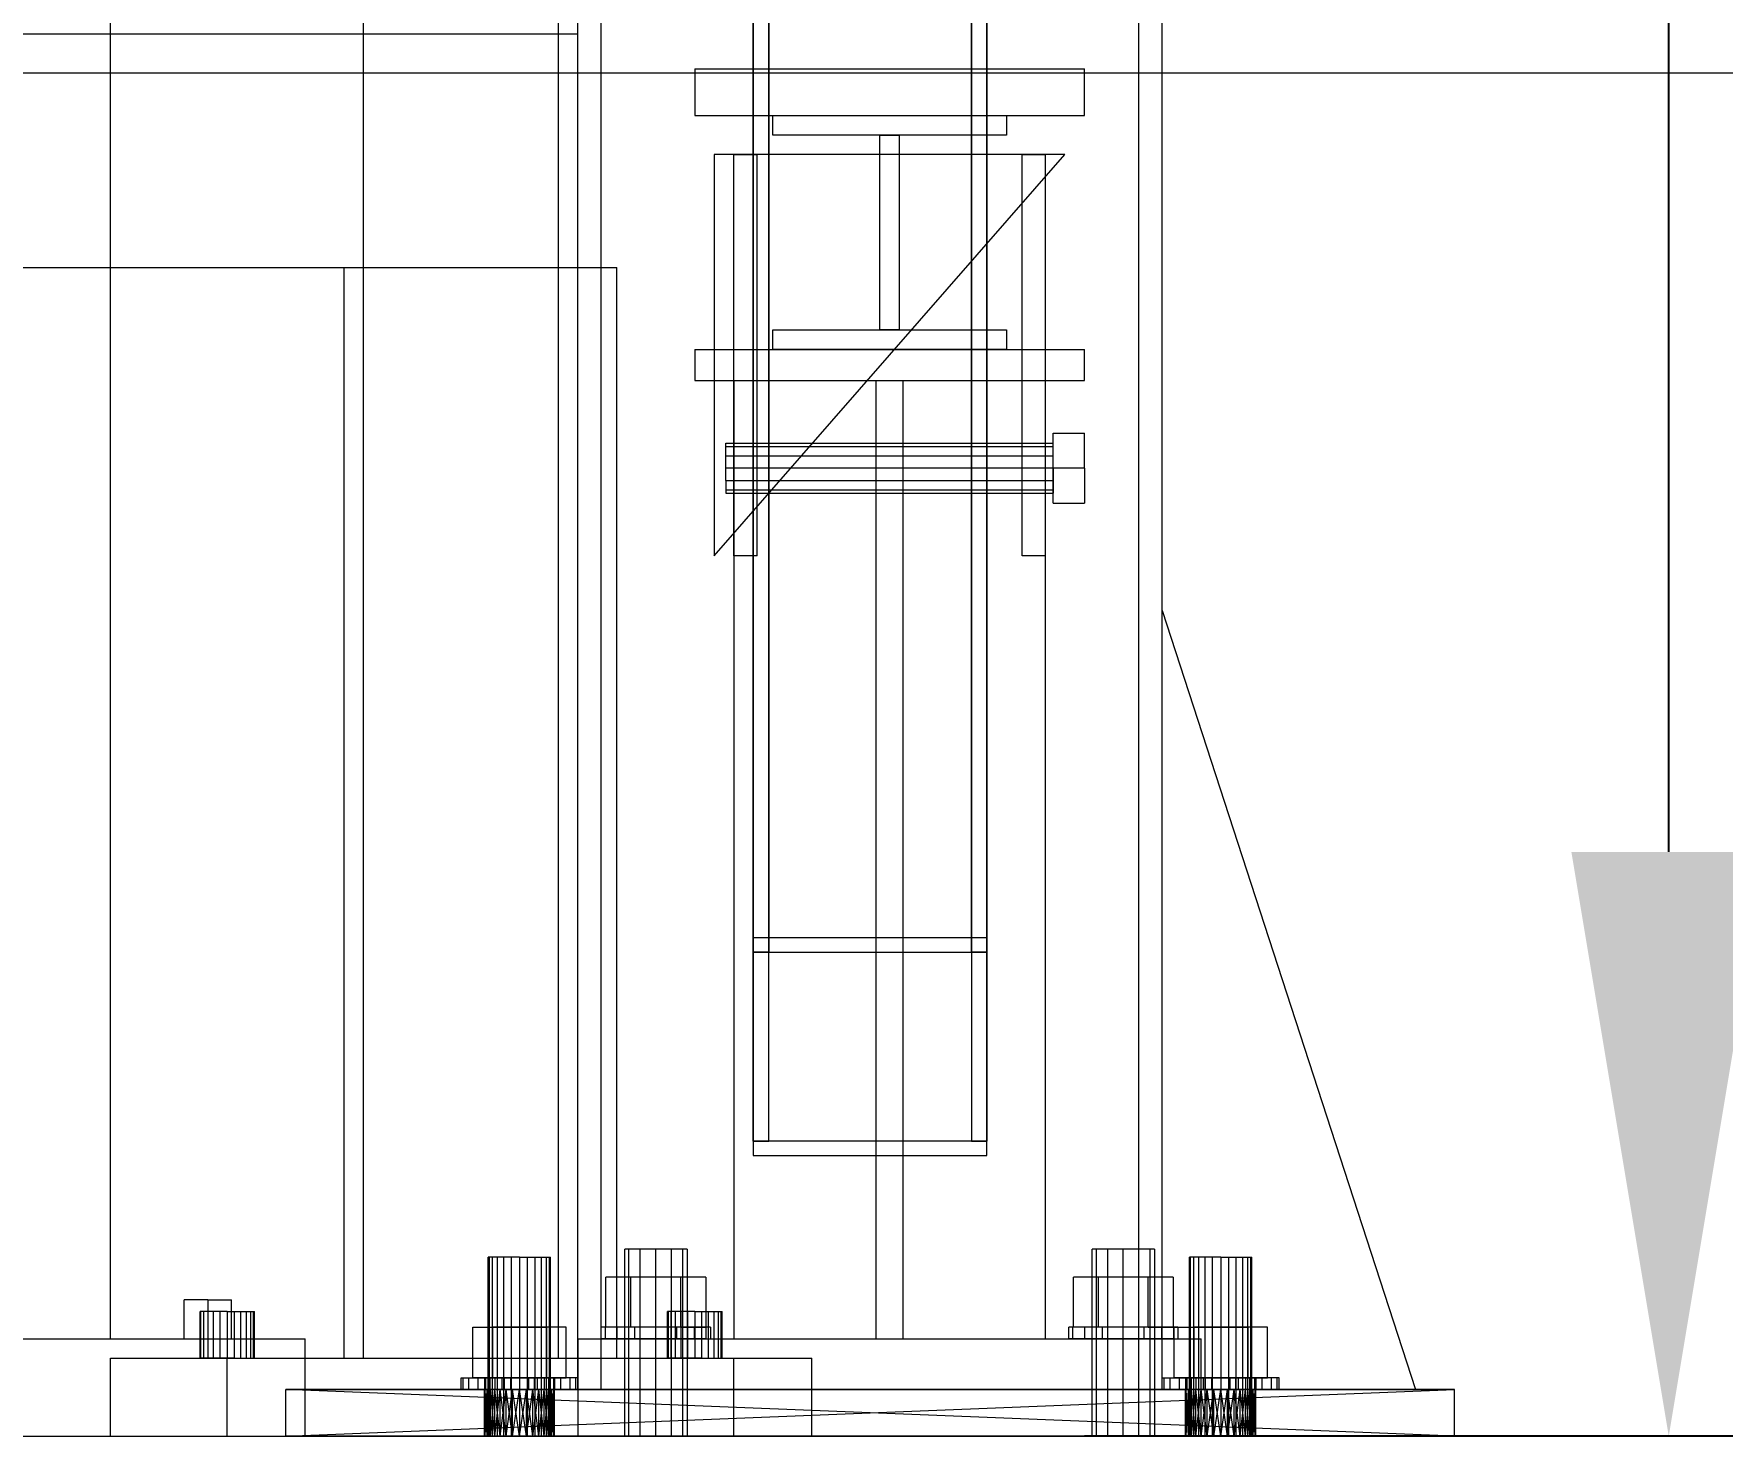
# Model space of a CAD drawing. Header units: millimetres. Extents: x -191664 to 191490, y -197311 to 10263.
# Drawn here: x -1619.7 to -1186.3, y -32000 to -31640 of the extents above; entities that cross this region are included whole.
import ezdxf

# ---------------------------------------------------------------- set-up
doc = ezdxf.new("R2010")
doc.units = ezdxf.units.MM
for name, color, linetype, lineweight in [('COTAS_USUARIO', 1, 'Continuous', 0), ('frontal_briquetadora', 7, 'Continuous', 0), ('frontal_C04', 7, 'Continuous', 0), ('frontal_mezcladora', 7, 'Continuous', 0), ('frontal_secador', 7, 'Continuous', 0)]:
    doc.layers.add(name, color=color, linetype=linetype, lineweight=lineweight)
doc.dimstyles.new('PLANTA_100', dxfattribs={"dimtxt": 250, "dimasz": 150, "dimexe": 150, "dimexo": 80, "dimgap": 100, "dimtad": 1, "dimtih": 1, "dimtoh": 1, "dimdec": 1, "dimdsep": 46, "dimcen": 0.09, "dimclrd": 1, "dimclre": 1, "dimclrt": 1, "dimadec": 0, "dimazin": 0, "dimtfac": 1, "dimtdec": 4, "dimtofl": 0, "dimtmove": 0, "dimatfit": 3, "dimfxl": 1, "dimtolj": 1, "dimtzin": 0, "dimarcsym": 0})

# ---------------------------------------------------------------- blocks, each defined once
blk = doc.blocks.new('*D108')
at = {"layer": 'COTAS_USUARIO', "color": 1, "lineweight": -2, "transparency": 16777216}
for p, q in [((-80, -30400), (-1350, -30400)), ((-1200, -31850), (-1200, -30550)), ((-80, -32000), (-1350, -32000))]:
    blk.add_line(p, q, dxfattribs=at)
at = {"layer": 'COTAS_USUARIO', "color": 1, "transparency": 16777216}
for points in [[(-1225, -30550), (-1175, -30550), (-1200, -30400)], [(-1225, -31850), (-1175, -31850), (-1200, -32000)]]:
    blk.add_solid(points, dxfattribs=at)
at = {"layer": 'Defpoints', "color": 0, "transparency": 16777216}
for p in [(-1200, -30400), (0, -30400), (0, -32000)]:
    blk.add_point(p, dxfattribs=at)
blk = doc.blocks.new('*D109')
at = {"layer": 'COTAS_USUARIO', "color": 1, "lineweight": -2, "transparency": 16777216}
for p, q in [((-80, -28700), (-1350, -28700)), ((-1200, -31850), (-1200, -28850)), ((-80, -32000), (-1350, -32000))]:
    blk.add_line(p, q, dxfattribs=at)
at = {"layer": 'COTAS_USUARIO', "color": 1, "transparency": 16777216}
for points in [[(-1225, -28850), (-1175, -28850), (-1200, -28700)], [(-1225, -31850), (-1175, -31850), (-1200, -32000)]]:
    blk.add_solid(points, dxfattribs=at)
at = {"layer": 'Defpoints', "color": 0, "transparency": 16777216}
for p in [(-1200, -28700), (0, -28700), (0, -32000)]:
    blk.add_point(p, dxfattribs=at)
blk = doc.blocks.new('*D110')
at = {"layer": 'COTAS_USUARIO', "color": 1, "lineweight": -2, "transparency": 16777216}
for p, q in [((-80, -30350), (-1350, -30350)), ((-1200, -31850), (-1200, -30500)), ((-80, -32000), (-1350, -32000))]:
    blk.add_line(p, q, dxfattribs=at)
at = {"layer": 'COTAS_USUARIO', "color": 1, "transparency": 16777216}
for points in [[(-1225, -30500), (-1175, -30500), (-1200, -30350)], [(-1225, -31850), (-1175, -31850), (-1200, -32000)]]:
    blk.add_solid(points, dxfattribs=at)
at = {"layer": 'Defpoints', "color": 0, "transparency": 16777216}
for p in [(-1200, -30350), (0, -30350), (0, -32000)]:
    blk.add_point(p, dxfattribs=at)
blk = doc.blocks.new('*D111')
at = {"layer": 'COTAS_USUARIO', "color": 1, "lineweight": -2, "transparency": 16777216}
for p, q in [((-80, -27700), (-1350, -27700)), ((-1200, -31850), (-1200, -27850)), ((-80, -32000), (-1350, -32000))]:
    blk.add_line(p, q, dxfattribs=at)
at = {"layer": 'COTAS_USUARIO', "color": 1, "transparency": 16777216}
for points in [[(-1225, -27850), (-1175, -27850), (-1200, -27700)], [(-1225, -31850), (-1175, -31850), (-1200, -32000)]]:
    blk.add_solid(points, dxfattribs=at)
at = {"layer": 'Defpoints', "color": 0, "transparency": 16777216}
for p in [(-1200, -27700), (0, -27700), (0, -32000)]:
    blk.add_point(p, dxfattribs=at)
blk = doc.blocks.new('*D121')
at = {"layer": 'COTAS_USUARIO', "color": 1, "lineweight": -2, "transparency": 16777216}
for p, q in [((-80, -29000), (-1350, -29000)), ((-1200, -31850), (-1200, -29150)), ((-80, -32000), (-1350, -32000))]:
    blk.add_line(p, q, dxfattribs=at)
at = {"layer": 'COTAS_USUARIO', "color": 1, "transparency": 16777216}
for points in [[(-1225, -29150), (-1175, -29150), (-1200, -29000)], [(-1225, -31850), (-1175, -31850), (-1200, -32000)]]:
    blk.add_solid(points, dxfattribs=at)
at = {"layer": 'Defpoints', "color": 0, "transparency": 16777216}
for p in [(-1200, -29000), (0, -29000), (0, -32000)]:
    blk.add_point(p, dxfattribs=at)

msp = doc.modelspace()

# ---------------------------------------------------------------- linework, layer by layer
at = {"layer": 'frontal_briquetadora', "color": 8, "true_color": 0x657a85}
for p, q in [((-1480, -31988), (-1480, -30950)), ((-1474, -31988), (-1474, -30950)), ((-1336, -31988), (-1336, -30950)), ((-1330, -31988), (-1330, -30950)), ((-1480, -31988), (-1474, -31988)), ((-1474, -31988), (-1336, -31988)), ((-1336, -31988), (-1330, -31988))]:
    msp.add_line(p, q, dxfattribs=at)
at = {"layer": 'frontal_briquetadora', "color": 8, "true_color": 0x667b86}
for p, q in [((-1435, -31872.05), (-1435, -31072.05)), ((-1375, -31072.05), (-1375, -31872.05)), ((-1435, -31075.78), (-1435, -31875.78)), ((-1431, -31075.78), (-1431, -31875.78)), ((-1379, -31875.78), (-1379, -31075.78)), ((-1375, -31875.78), (-1375, -31075.78)), ((-1435, -31924.22), (-1435, -31124.22)), ((-1431, -31924.22), (-1431, -31124.22)), ((-1379, -31124.22), (-1379, -31924.22)), ((-1375, -31124.22), (-1375, -31924.22)), ((-1435, -31127.95), (-1435, -31927.95)), ((-1375, -31927.95), (-1375, -31127.95)), ((-1375, -31872.05), (-1435, -31872.05)), ((-1435, -31872.05), (-1435, -31875.78)), ((-1375, -31875.78), (-1375, -31872.05)), ((-1435, -31875.78), (-1375, -31875.78)), ((-1431, -31875.78), (-1435, -31875.78)), ((-1435, -31875.78), (-1435, -31924.22)), ((-1431, -31924.22), (-1431, -31875.78)), ((-1375, -31875.78), (-1379, -31875.78)), ((-1379, -31875.78), (-1379, -31924.22)), ((-1375, -31924.22), (-1375, -31875.78)), ((-1375, -31924.22), (-1435, -31924.22)), ((-1435, -31924.22), (-1435, -31927.95)), ((-1435, -31924.22), (-1431, -31924.22)), ((-1379, -31924.22), (-1375, -31924.22)), ((-1375, -31927.95), (-1375, -31924.22)), ((-1435, -31927.95), (-1375, -31927.95))]:
    msp.add_line(p, q, dxfattribs=at)
at = {"layer": 'frontal_briquetadora', "color": 8, "true_color": 0x71848d}
for p, q in [((-1330, -31988), (-1330, -31788)), ((-1330, -31788), (-1265, -31988)), ((-1265, -31988), (-1330, -31988))]:
    msp.add_line(p, q, dxfattribs=at)
at = {"layer": 'frontal_briquetadora', "color": 9, "true_color": 0xaeb9be}
for p, q in [((-1502.73, -31954), (-1503, -31954)), ((-1503, -32000), (-1503, -31954)), ((-1501.93, -31954), (-1502.73, -31954)), ((-1502.73, -32000), (-1502.73, -31954)), ((-1500.66, -31954), (-1501.93, -31954)), ((-1501.93, -32000), (-1501.93, -31954)), ((-1499, -31954), (-1500.66, -31954)), ((-1500.66, -32000), (-1500.66, -31954)), ((-1497.07, -31954), (-1499, -31954)), ((-1499, -32000), (-1499, -31954)), ((-1495, -31954), (-1497.07, -31954)), ((-1497.07, -32000), (-1497.07, -31954)), ((-1495, -31954), (-1492.93, -31954)), ((-1495, -31954), (-1495, -32000)), ((-1492.93, -31954), (-1491, -31954)), ((-1492.93, -32000), (-1492.93, -31954)), ((-1491, -31954), (-1489.34, -31954)), ((-1491, -32000), (-1491, -31954)), ((-1489.34, -31954), (-1488.07, -31954)), ((-1489.34, -32000), (-1489.34, -31954)), ((-1488.07, -31954), (-1487.27, -31954)), ((-1488.07, -32000), (-1488.07, -31954)), ((-1487.27, -31954), (-1487, -31954)), ((-1487.27, -32000), (-1487.27, -31954)), ((-1487, -32000), (-1487, -31954)), ((-1322.73, -31954), (-1323, -31954)), ((-1323, -32000), (-1323, -31954)), ((-1321.93, -31954), (-1322.73, -31954)), ((-1322.73, -32000), (-1322.73, -31954)), ((-1320.66, -31954), (-1321.93, -31954)), ((-1321.93, -32000), (-1321.93, -31954)), ((-1319, -31954), (-1320.66, -31954)), ((-1320.66, -32000), (-1320.66, -31954)), ((-1317.07, -31954), (-1319, -31954)), ((-1319, -32000), (-1319, -31954)), ((-1315, -31954), (-1317.07, -31954)), ((-1317.07, -32000), (-1317.07, -31954)), ((-1315, -31954), (-1312.93, -31954)), ((-1315, -31954), (-1315, -32000)), ((-1312.93, -31954), (-1311, -31954)), ((-1312.93, -32000), (-1312.93, -31954)), ((-1311, -31954), (-1309.34, -31954)), ((-1311, -32000), (-1311, -31954)), ((-1309.34, -31954), (-1308.07, -31954)), ((-1309.34, -32000), (-1309.34, -31954)), ((-1308.07, -31954), (-1307.27, -31954)), ((-1308.07, -32000), (-1308.07, -31954)), ((-1307.27, -31954), (-1307, -31954)), ((-1307.27, -32000), (-1307.27, -31954)), ((-1307, -32000), (-1307, -31954)), ((-1502.73, -32000), (-1503, -32000)), ((-1501.93, -32000), (-1502.73, -32000)), ((-1500.66, -32000), (-1501.93, -32000)), ((-1499, -32000), (-1500.66, -32000)), ((-1497.07, -32000), (-1499, -32000)), ((-1497.07, -32000), (-1495, -32000)), ((-1495, -32000), (-1492.93, -32000)), ((-1492.93, -32000), (-1491, -32000)), ((-1491, -32000), (-1489.34, -32000)), ((-1489.34, -32000), (-1488.07, -32000)), ((-1488.07, -32000), (-1487.27, -32000)), ((-1487.27, -32000), (-1487, -32000)), ((-1322.73, -32000), (-1323, -32000)), ((-1321.93, -32000), (-1322.73, -32000)), ((-1320.66, -32000), (-1321.93, -32000)), ((-1319, -32000), (-1320.66, -32000)), ((-1317.07, -32000), (-1319, -32000)), ((-1317.07, -32000), (-1315, -32000)), ((-1315, -32000), (-1312.93, -32000)), ((-1312.93, -32000), (-1311, -32000)), ((-1311, -32000), (-1309.34, -32000)), ((-1309.34, -32000), (-1308.07, -32000)), ((-1308.07, -32000), (-1307.27, -32000)), ((-1307.27, -32000), (-1307, -32000))]:
    msp.add_line(p, q, dxfattribs=at)
at = {"layer": 'frontal_briquetadora', "color": 252, "true_color": 0x8ba19a}
for p, q in [((-1506.99, -31985), (-1506.99, -31972)), ((-1506.99, -31972), (-1495, -31972)), ((-1506.99, -31972), (-1501.93, -31972)), ((-1495, -31972), (-1501.93, -31972)), ((-1501.93, -31972), (-1501.93, -31985)), ((-1483.01, -31972), (-1495, -31972)), ((-1495, -31972), (-1495, -31985)), ((-1495, -31972), (-1488.07, -31972)), ((-1488.07, -31972), (-1488.07, -31985)), ((-1483.01, -31972), (-1488.07, -31972)), ((-1483.01, -31985), (-1483.01, -31972)), ((-1326.99, -31985), (-1326.99, -31972)), ((-1326.99, -31972), (-1315, -31972)), ((-1326.99, -31972), (-1321.93, -31972)), ((-1315, -31972), (-1321.93, -31972)), ((-1321.93, -31972), (-1321.93, -31985)), ((-1303.01, -31972), (-1315, -31972)), ((-1315, -31972), (-1315, -31985)), ((-1315, -31972), (-1308.07, -31972)), ((-1308.07, -31972), (-1308.07, -31985)), ((-1303.01, -31972), (-1308.07, -31972)), ((-1303.01, -31985), (-1303.01, -31972)), ((-1510, -31988), (-1510, -31985)), ((-1510, -31985), (-1509.49, -31985)), ((-1510, -31985), (-1504, -31985)), ((-1509.49, -31988), (-1509.49, -31985)), ((-1509.49, -31985), (-1507.99, -31985)), ((-1509.49, -31985), (-1503.69, -31985)), ((-1507.99, -31988), (-1507.99, -31985)), ((-1507.99, -31985), (-1505.61, -31985)), ((-1507.99, -31985), (-1502.79, -31985)), ((-1495, -31985), (-1506.99, -31985)), ((-1501.93, -31985), (-1506.99, -31985)), ((-1505.61, -31988), (-1505.61, -31985)), ((-1505.61, -31985), (-1502.5, -31985)), ((-1505.61, -31985), (-1501.36, -31985)), ((-1503.69, -31985), (-1504, -31985)), ((-1504, -31985), (-1504, -31988)), ((-1502.79, -31985), (-1503.69, -31985)), ((-1503.69, -31985), (-1503.69, -31988)), ((-1501.36, -31985), (-1502.79, -31985)), ((-1502.79, -31985), (-1502.79, -31988)), ((-1502.5, -31988), (-1502.5, -31985)), ((-1502.5, -31985), (-1498.88, -31985)), ((-1502.5, -31985), (-1499.5, -31985)), ((-1501.93, -31985), (-1495, -31985)), ((-1499.5, -31985), (-1501.36, -31985)), ((-1501.36, -31985), (-1501.36, -31988)), ((-1497.33, -31985), (-1499.5, -31985)), ((-1499.5, -31985), (-1499.5, -31988)), ((-1498.88, -31988), (-1498.88, -31985)), ((-1498.88, -31985), (-1495, -31985)), ((-1498.88, -31985), (-1497.33, -31985)), ((-1495, -31985), (-1497.33, -31985)), ((-1497.33, -31985), (-1497.33, -31988)), ((-1491.12, -31985), (-1495, -31985)), ((-1495, -31985), (-1495, -31988)), ((-1495, -31985), (-1492.67, -31985)), ((-1495, -31985), (-1483.01, -31985)), ((-1488.07, -31985), (-1495, -31985)), ((-1492.67, -31985), (-1492.67, -31988)), ((-1491.12, -31985), (-1492.67, -31985)), ((-1492.67, -31985), (-1490.5, -31985)), ((-1491.12, -31988), (-1491.12, -31985)), ((-1487.5, -31985), (-1491.12, -31985)), ((-1490.5, -31985), (-1490.5, -31988)), ((-1487.5, -31985), (-1490.5, -31985)), ((-1490.5, -31985), (-1488.64, -31985)), ((-1488.64, -31985), (-1488.64, -31988)), ((-1484.39, -31985), (-1488.64, -31985)), ((-1488.64, -31985), (-1487.21, -31985)), ((-1488.07, -31985), (-1483.01, -31985)), ((-1487.5, -31988), (-1487.5, -31985)), ((-1484.39, -31985), (-1487.5, -31985)), ((-1487.21, -31985), (-1487.21, -31988)), ((-1482.01, -31985), (-1487.21, -31985)), ((-1487.21, -31985), (-1486.31, -31985)), ((-1486.31, -31985), (-1486.31, -31988)), ((-1480.51, -31985), (-1486.31, -31985)), ((-1486.31, -31985), (-1486, -31985)), ((-1486, -31985), (-1486, -31988)), ((-1480, -31985), (-1486, -31985)), ((-1484.39, -31988), (-1484.39, -31985)), ((-1482.01, -31985), (-1484.39, -31985)), ((-1482.01, -31988), (-1482.01, -31985)), ((-1480.51, -31985), (-1482.01, -31985)), ((-1480.51, -31988), (-1480.51, -31985)), ((-1480, -31985), (-1480.51, -31985)), ((-1480, -31988), (-1480, -31985)), ((-1330, -31988), (-1330, -31985)), ((-1330, -31985), (-1329.49, -31985)), ((-1330, -31985), (-1324, -31985)), ((-1329.49, -31988), (-1329.49, -31985)), ((-1329.49, -31985), (-1327.99, -31985)), ((-1329.49, -31985), (-1323.69, -31985)), ((-1327.99, -31988), (-1327.99, -31985)), ((-1327.99, -31985), (-1325.61, -31985)), ((-1327.99, -31985), (-1322.79, -31985)), ((-1315, -31985), (-1326.99, -31985)), ((-1321.93, -31985), (-1326.99, -31985)), ((-1325.61, -31988), (-1325.61, -31985)), ((-1325.61, -31985), (-1322.5, -31985)), ((-1325.61, -31985), (-1321.36, -31985)), ((-1323.69, -31985), (-1324, -31985)), ((-1324, -31985), (-1324, -31988)), ((-1322.79, -31985), (-1323.69, -31985)), ((-1323.69, -31985), (-1323.69, -31988)), ((-1321.36, -31985), (-1322.79, -31985)), ((-1322.79, -31985), (-1322.79, -31988)), ((-1322.5, -31988), (-1322.5, -31985)), ((-1322.5, -31985), (-1318.88, -31985)), ((-1322.5, -31985), (-1319.5, -31985)), ((-1321.93, -31985), (-1315, -31985)), ((-1319.5, -31985), (-1321.36, -31985)), ((-1321.36, -31985), (-1321.36, -31988)), ((-1317.33, -31985), (-1319.5, -31985)), ((-1319.5, -31985), (-1319.5, -31988)), ((-1318.88, -31988), (-1318.88, -31985)), ((-1318.88, -31985), (-1315, -31985)), ((-1318.88, -31985), (-1317.33, -31985)), ((-1315, -31985), (-1317.33, -31985)), ((-1317.33, -31985), (-1317.33, -31988)), ((-1311.12, -31985), (-1315, -31985)), ((-1315, -31985), (-1315, -31988)), ((-1315, -31985), (-1312.67, -31985)), ((-1315, -31985), (-1303.01, -31985)), ((-1308.07, -31985), (-1315, -31985)), ((-1312.67, -31985), (-1312.67, -31988)), ((-1311.12, -31985), (-1312.67, -31985)), ((-1312.67, -31985), (-1310.5, -31985)), ((-1311.12, -31988), (-1311.12, -31985)), ((-1307.5, -31985), (-1311.12, -31985)), ((-1310.5, -31985), (-1310.5, -31988)), ((-1307.5, -31985), (-1310.5, -31985)), ((-1310.5, -31985), (-1308.64, -31985)), ((-1308.64, -31985), (-1308.64, -31988)), ((-1304.39, -31985), (-1308.64, -31985)), ((-1308.64, -31985), (-1307.21, -31985)), ((-1308.07, -31985), (-1303.01, -31985)), ((-1307.5, -31988), (-1307.5, -31985)), ((-1304.39, -31985), (-1307.5, -31985)), ((-1307.21, -31985), (-1307.21, -31988)), ((-1302.01, -31985), (-1307.21, -31985)), ((-1307.21, -31985), (-1306.31, -31985)), ((-1306.31, -31985), (-1306.31, -31988)), ((-1300.51, -31985), (-1306.31, -31985)), ((-1306.31, -31985), (-1306, -31985)), ((-1306, -31985), (-1306, -31988)), ((-1300, -31985), (-1306, -31985)), ((-1304.39, -31988), (-1304.39, -31985)), ((-1302.01, -31985), (-1304.39, -31985)), ((-1302.01, -31988), (-1302.01, -31985)), ((-1300.51, -31985), (-1302.01, -31985)), ((-1300.51, -31988), (-1300.51, -31985)), ((-1300, -31985), (-1300.51, -31985)), ((-1300, -31988), (-1300, -31985)), ((-1509.49, -31988), (-1510, -31988)), ((-1504, -31988), (-1510, -31988)), ((-1507.99, -31988), (-1509.49, -31988)), ((-1503.69, -31988), (-1509.49, -31988)), ((-1505.61, -31988), (-1507.99, -31988)), ((-1502.79, -31988), (-1507.99, -31988)), ((-1502.5, -31988), (-1505.61, -31988)), ((-1501.36, -31988), (-1505.61, -31988)), ((-1504, -31988), (-1503.69, -31988)), ((-1503.69, -31988), (-1502.79, -31988)), ((-1502.79, -31988), (-1501.36, -31988)), ((-1498.88, -31988), (-1502.5, -31988)), ((-1499.5, -31988), (-1502.5, -31988)), ((-1501.36, -31988), (-1499.5, -31988)), ((-1499.5, -31988), (-1497.33, -31988)), ((-1495, -31988), (-1498.88, -31988)), ((-1497.33, -31988), (-1498.88, -31988)), ((-1497.33, -31988), (-1495, -31988)), ((-1495, -31988), (-1491.12, -31988)), ((-1492.67, -31988), (-1495, -31988)), ((-1492.67, -31988), (-1491.12, -31988)), ((-1490.5, -31988), (-1492.67, -31988)), ((-1491.12, -31988), (-1487.5, -31988)), ((-1490.5, -31988), (-1487.5, -31988)), ((-1488.64, -31988), (-1490.5, -31988)), ((-1488.64, -31988), (-1484.39, -31988)), ((-1487.21, -31988), (-1488.64, -31988)), ((-1487.5, -31988), (-1484.39, -31988)), ((-1487.21, -31988), (-1482.01, -31988)), ((-1486.31, -31988), (-1487.21, -31988)), ((-1486.31, -31988), (-1480.51, -31988)), ((-1486, -31988), (-1486.31, -31988)), ((-1486, -31988), (-1480, -31988)), ((-1484.39, -31988), (-1482.01, -31988)), ((-1482.01, -31988), (-1480.51, -31988)), ((-1480.51, -31988), (-1480, -31988)), ((-1329.49, -31988), (-1330, -31988)), ((-1324, -31988), (-1330, -31988)), ((-1327.99, -31988), (-1329.49, -31988)), ((-1323.69, -31988), (-1329.49, -31988)), ((-1325.61, -31988), (-1327.99, -31988)), ((-1322.79, -31988), (-1327.99, -31988)), ((-1322.5, -31988), (-1325.61, -31988)), ((-1321.36, -31988), (-1325.61, -31988)), ((-1324, -31988), (-1323.69, -31988)), ((-1323.69, -31988), (-1322.79, -31988)), ((-1322.79, -31988), (-1321.36, -31988)), ((-1318.88, -31988), (-1322.5, -31988)), ((-1319.5, -31988), (-1322.5, -31988)), ((-1321.36, -31988), (-1319.5, -31988)), ((-1319.5, -31988), (-1317.33, -31988)), ((-1315, -31988), (-1318.88, -31988)), ((-1317.33, -31988), (-1318.88, -31988)), ((-1317.33, -31988), (-1315, -31988)), ((-1315, -31988), (-1311.12, -31988)), ((-1312.67, -31988), (-1315, -31988)), ((-1312.67, -31988), (-1311.12, -31988)), ((-1310.5, -31988), (-1312.67, -31988)), ((-1311.12, -31988), (-1307.5, -31988)), ((-1310.5, -31988), (-1307.5, -31988)), ((-1308.64, -31988), (-1310.5, -31988)), ((-1308.64, -31988), (-1304.39, -31988)), ((-1307.21, -31988), (-1308.64, -31988)), ((-1307.5, -31988), (-1304.39, -31988)), ((-1307.21, -31988), (-1302.01, -31988)), ((-1306.31, -31988), (-1307.21, -31988)), ((-1306.31, -31988), (-1300.51, -31988)), ((-1306, -31988), (-1306.31, -31988)), ((-1306, -31988), (-1300, -31988)), ((-1304.39, -31988), (-1302.01, -31988)), ((-1302.01, -31988), (-1300.51, -31988)), ((-1300.51, -31988), (-1300, -31988))]:
    msp.add_line(p, q, dxfattribs=at)
at = {"layer": 'frontal_briquetadora', "color": 252, "true_color": 0x82929a}
for p, q in [((-1315, -31988), (-1555, -31988)), ((-1555, -31988), (-1316.76, -31988)), ((-1555, -31988), (-1495, -31988)), ((-1493.24, -31988), (-1555, -31988)), ((-1555, -31988), (-1496.76, -31988)), ((-1255, -31988), (-1555, -31988)), ((-1555, -31988), (-1318.44, -31988)), ((-1491.56, -31988), (-1555, -31988)), ((-1555, -31988), (-1498.44, -31988)), ((-1555, -31988), (-1320, -31988)), ((-1490, -31988), (-1555, -31988)), ((-1555, -31988), (-1500, -31988)), ((-1555, -31988), (-1321.36, -31988)), ((-1555, -31988), (-1501.36, -31988)), ((-1555, -31988), (-1322.48, -31988)), ((-1555, -31988), (-1502.48, -31988)), ((-1555, -31988), (-1323.31, -31988)), ((-1555, -31988), (-1503.31, -31988)), ((-1555, -31988), (-1323.83, -31988)), ((-1555, -31988), (-1503.83, -31988)), ((-1555, -31988), (-1324, -31988)), ((-1555, -31988), (-1504, -31988)), ((-1313.24, -31988), (-1555, -31988)), ((-1555, -32000), (-1555, -31988)), ((-1255, -32000), (-1555, -31988)), ((-1555, -32000), (-1255, -31988)), ((-1504, -31988), (-1503.83, -31988)), ((-1495, -31988), (-1504, -31988)), ((-1496.76, -31988), (-1504, -31988)), ((-1498.44, -31988), (-1504, -31988)), ((-1500, -31988), (-1504, -31988)), ((-1501.36, -31988), (-1504, -31988)), ((-1502.48, -31988), (-1504, -31988)), ((-1504, -32000), (-1503.83, -31988)), ((-1504, -32000), (-1504, -31988)), ((-1503.83, -32000), (-1504, -31988)), ((-1503.83, -31988), (-1503.31, -31988)), ((-1495, -31988), (-1503.83, -31988)), ((-1503.83, -32000), (-1503.31, -31988)), ((-1503.83, -32000), (-1503.83, -31988)), ((-1503.31, -32000), (-1503.83, -31988)), ((-1503.31, -31988), (-1502.48, -31988)), ((-1495, -31988), (-1503.31, -31988)), ((-1503.31, -32000), (-1502.48, -31988)), ((-1503.31, -32000), (-1503.31, -31988)), ((-1502.48, -32000), (-1503.31, -31988)), ((-1502.48, -31988), (-1501.36, -31988)), ((-1495, -31988), (-1502.48, -31988)), ((-1502.48, -32000), (-1501.36, -31988)), ((-1502.48, -32000), (-1502.48, -31988)), ((-1501.36, -32000), (-1502.48, -31988)), ((-1501.36, -31988), (-1500, -31988)), ((-1495, -31988), (-1501.36, -31988)), ((-1501.36, -32000), (-1500, -31988)), ((-1501.36, -32000), (-1501.36, -31988)), ((-1500, -32000), (-1501.36, -31988)), ((-1500, -31988), (-1498.44, -31988)), ((-1495, -31988), (-1500, -31988)), ((-1500, -32000), (-1498.44, -31988)), ((-1500, -32000), (-1500, -31988)), ((-1498.44, -32000), (-1500, -31988)), ((-1498.44, -31988), (-1496.76, -31988)), ((-1495, -31988), (-1498.44, -31988)), ((-1498.44, -32000), (-1496.76, -31988)), ((-1498.44, -32000), (-1498.44, -31988)), ((-1496.76, -32000), (-1498.44, -31988)), ((-1496.76, -31988), (-1495, -31988)), ((-1496.76, -32000), (-1495, -31988)), ((-1496.76, -32000), (-1496.76, -31988)), ((-1495, -32000), (-1496.76, -31988)), ((-1495, -31988), (-1493.24, -31988)), ((-1495, -31988), (-1491.56, -31988)), ((-1495, -31988), (-1490, -31988)), ((-1495, -31988), (-1488.64, -31988)), ((-1495, -31988), (-1487.52, -31988)), ((-1495, -31988), (-1486.69, -31988)), ((-1495, -31988), (-1486.17, -31988)), ((-1495, -31988), (-1486, -31988)), ((-1495, -31988), (-1495, -32000)), ((-1493.24, -32000), (-1495, -31988)), ((-1495, -32000), (-1493.24, -31988)), ((-1493.24, -31988), (-1491.56, -31988)), ((-1493.24, -31988), (-1486, -31988)), ((-1493.24, -32000), (-1493.24, -31988)), ((-1491.56, -32000), (-1493.24, -31988)), ((-1493.24, -32000), (-1491.56, -31988)), ((-1491.56, -31988), (-1490, -31988)), ((-1491.56, -31988), (-1486, -31988)), ((-1491.56, -32000), (-1491.56, -31988)), ((-1490, -32000), (-1491.56, -31988)), ((-1491.56, -32000), (-1490, -31988)), ((-1488.64, -31988), (-1490, -31988)), ((-1490, -31988), (-1486, -31988)), ((-1490, -31988), (-1321.36, -31988)), ((-1315, -31988), (-1490, -31988)), ((-1490, -32000), (-1490, -31988)), ((-1488.64, -32000), (-1490, -31988)), ((-1490, -32000), (-1488.64, -31988)), ((-1487.52, -31988), (-1488.64, -31988)), ((-1488.64, -31988), (-1486, -31988)), ((-1488.64, -31988), (-1321.36, -31988)), ((-1488.64, -31988), (-1324, -31988)), ((-1488.64, -31988), (-1323.83, -31988)), ((-1488.64, -31988), (-1323.31, -31988)), ((-1488.64, -31988), (-1322.48, -31988)), ((-1315, -31988), (-1488.64, -31988)), ((-1488.64, -32000), (-1488.64, -31988)), ((-1487.52, -32000), (-1488.64, -31988)), ((-1488.64, -32000), (-1487.52, -31988)), ((-1486.69, -31988), (-1487.52, -31988)), ((-1487.52, -31988), (-1486, -31988)), ((-1487.52, -31988), (-1321.36, -31988)), ((-1315, -31988), (-1487.52, -31988)), ((-1487.52, -32000), (-1487.52, -31988)), ((-1486.69, -32000), (-1487.52, -31988)), ((-1487.52, -32000), (-1486.69, -31988)), ((-1486.17, -31988), (-1486.69, -31988)), ((-1486.69, -31988), (-1486, -31988)), ((-1486.69, -31988), (-1321.36, -31988)), ((-1315, -31988), (-1486.69, -31988)), ((-1486.69, -32000), (-1486.69, -31988)), ((-1486.17, -32000), (-1486.69, -31988)), ((-1486.69, -32000), (-1486.17, -31988)), ((-1486, -31988), (-1486.17, -31988)), ((-1486.17, -31988), (-1321.36, -31988)), ((-1486.17, -31988), (-1315, -31988)), ((-1486.17, -32000), (-1486.17, -31988)), ((-1486, -32000), (-1486.17, -31988)), ((-1486.17, -32000), (-1486, -31988)), ((-1486, -31988), (-1321.36, -31988)), ((-1486, -31988), (-1320, -31988)), ((-1486, -31988), (-1318.44, -31988)), ((-1486, -31988), (-1316.76, -31988)), ((-1486, -31988), (-1315, -31988)), ((-1486, -32000), (-1486, -31988)), ((-1324, -31988), (-1323.83, -31988)), ((-1315, -31988), (-1324, -31988)), ((-1316.76, -31988), (-1324, -31988)), ((-1318.44, -31988), (-1324, -31988)), ((-1320, -31988), (-1324, -31988)), ((-1321.36, -31988), (-1324, -31988)), ((-1324, -32000), (-1323.83, -31988)), ((-1324, -32000), (-1324, -31988)), ((-1323.83, -32000), (-1324, -31988)), ((-1323.83, -31988), (-1323.31, -31988)), ((-1315, -31988), (-1323.83, -31988)), ((-1323.83, -32000), (-1323.31, -31988)), ((-1323.83, -32000), (-1323.83, -31988)), ((-1323.31, -32000), (-1323.83, -31988)), ((-1323.31, -31988), (-1322.48, -31988)), ((-1315, -31988), (-1323.31, -31988)), ((-1323.31, -32000), (-1322.48, -31988)), ((-1323.31, -32000), (-1323.31, -31988)), ((-1322.48, -32000), (-1323.31, -31988)), ((-1322.48, -31988), (-1321.36, -31988)), ((-1315, -31988), (-1322.48, -31988)), ((-1322.48, -32000), (-1321.36, -31988)), ((-1322.48, -32000), (-1322.48, -31988)), ((-1321.36, -32000), (-1322.48, -31988)), ((-1321.36, -31988), (-1320, -31988)), ((-1315, -31988), (-1321.36, -31988)), ((-1321.36, -32000), (-1320, -31988)), ((-1321.36, -32000), (-1321.36, -31988)), ((-1320, -32000), (-1321.36, -31988)), ((-1320, -31988), (-1318.44, -31988)), ((-1315, -31988), (-1320, -31988)), ((-1320, -32000), (-1318.44, -31988)), ((-1320, -32000), (-1320, -31988)), ((-1318.44, -32000), (-1320, -31988)), ((-1318.44, -31988), (-1316.76, -31988)), ((-1315, -31988), (-1318.44, -31988)), ((-1318.44, -32000), (-1316.76, -31988)), ((-1318.44, -32000), (-1318.44, -31988)), ((-1316.76, -32000), (-1318.44, -31988)), ((-1316.76, -31988), (-1315, -31988)), ((-1316.76, -32000), (-1315, -31988)), ((-1316.76, -32000), (-1316.76, -31988)), ((-1315, -32000), (-1316.76, -31988)), ((-1315, -31988), (-1313.24, -31988)), ((-1315, -31988), (-1255, -31988)), ((-1315, -31988), (-1315, -32000)), ((-1313.24, -32000), (-1315, -31988)), ((-1315, -32000), (-1313.24, -31988)), ((-1313.24, -31988), (-1255, -31988)), ((-1311.56, -31988), (-1313.24, -31988)), ((-1313.24, -31988), (-1310, -31988)), ((-1313.24, -31988), (-1308.64, -31988)), ((-1313.24, -31988), (-1307.52, -31988)), ((-1313.24, -31988), (-1306.69, -31988)), ((-1313.24, -31988), (-1306.17, -31988)), ((-1313.24, -31988), (-1306, -31988)), ((-1313.24, -32000), (-1313.24, -31988)), ((-1311.56, -32000), (-1313.24, -31988)), ((-1313.24, -32000), (-1311.56, -31988)), ((-1311.56, -31988), (-1255, -31988)), ((-1310, -31988), (-1311.56, -31988)), ((-1311.56, -31988), (-1306, -31988)), ((-1311.56, -32000), (-1311.56, -31988)), ((-1310, -32000), (-1311.56, -31988)), ((-1311.56, -32000), (-1310, -31988)), ((-1310, -31988), (-1255, -31988)), ((-1308.64, -31988), (-1310, -31988)), ((-1310, -31988), (-1306, -31988)), ((-1310, -32000), (-1310, -31988)), ((-1308.64, -32000), (-1310, -31988)), ((-1310, -32000), (-1308.64, -31988)), ((-1308.64, -31988), (-1255, -31988)), ((-1307.52, -31988), (-1308.64, -31988)), ((-1308.64, -31988), (-1306, -31988)), ((-1308.64, -32000), (-1308.64, -31988)), ((-1307.52, -32000), (-1308.64, -31988)), ((-1308.64, -32000), (-1307.52, -31988)), ((-1307.52, -31988), (-1255, -31988)), ((-1306.69, -31988), (-1307.52, -31988)), ((-1307.52, -31988), (-1306, -31988)), ((-1307.52, -32000), (-1307.52, -31988)), ((-1306.69, -32000), (-1307.52, -31988)), ((-1307.52, -32000), (-1306.69, -31988)), ((-1306.69, -31988), (-1255, -31988)), ((-1306.17, -31988), (-1306.69, -31988)), ((-1306.69, -32000), (-1306.69, -31988)), ((-1306.17, -32000), (-1306.69, -31988)), ((-1306.69, -32000), (-1306.17, -31988)), ((-1306.17, -31988), (-1255, -31988)), ((-1306, -31988), (-1306.17, -31988)), ((-1306.17, -32000), (-1306.17, -31988)), ((-1306, -32000), (-1306.17, -31988)), ((-1306.17, -32000), (-1306, -31988)), ((-1306, -31988), (-1255, -31988)), ((-1306, -32000), (-1306, -31988)), ((-1255, -32000), (-1255, -31988)), ((-1555, -32000), (-1315, -32000)), ((-1316.76, -32000), (-1555, -32000)), ((-1495, -32000), (-1555, -32000)), ((-1555, -32000), (-1493.24, -32000)), ((-1496.76, -32000), (-1555, -32000)), ((-1555, -32000), (-1255, -32000)), ((-1318.44, -32000), (-1555, -32000)), ((-1555, -32000), (-1491.56, -32000)), ((-1498.44, -32000), (-1555, -32000)), ((-1320, -32000), (-1555, -32000)), ((-1555, -32000), (-1490, -32000)), ((-1500, -32000), (-1555, -32000)), ((-1321.36, -32000), (-1555, -32000)), ((-1501.36, -32000), (-1555, -32000)), ((-1322.48, -32000), (-1555, -32000)), ((-1502.48, -32000), (-1555, -32000)), ((-1323.31, -32000), (-1555, -32000)), ((-1503.31, -32000), (-1555, -32000)), ((-1323.83, -32000), (-1555, -32000)), ((-1503.83, -32000), (-1555, -32000)), ((-1324, -32000), (-1555, -32000)), ((-1504, -32000), (-1555, -32000)), ((-1555, -32000), (-1313.24, -32000)), ((-1503.83, -32000), (-1504, -32000)), ((-1504, -32000), (-1495, -32000)), ((-1504, -32000), (-1496.76, -32000)), ((-1504, -32000), (-1498.44, -32000)), ((-1504, -32000), (-1500, -32000)), ((-1504, -32000), (-1501.36, -32000)), ((-1504, -32000), (-1502.48, -32000)), ((-1503.31, -32000), (-1503.83, -32000)), ((-1503.83, -32000), (-1495, -32000)), ((-1502.48, -32000), (-1503.31, -32000)), ((-1503.31, -32000), (-1495, -32000)), ((-1501.36, -32000), (-1502.48, -32000)), ((-1502.48, -32000), (-1495, -32000)), ((-1500, -32000), (-1501.36, -32000)), ((-1501.36, -32000), (-1495, -32000)), ((-1498.44, -32000), (-1500, -32000)), ((-1500, -32000), (-1495, -32000)), ((-1496.76, -32000), (-1498.44, -32000)), ((-1498.44, -32000), (-1495, -32000)), ((-1495, -32000), (-1496.76, -32000)), ((-1493.24, -32000), (-1495, -32000)), ((-1491.56, -32000), (-1495, -32000)), ((-1490, -32000), (-1495, -32000)), ((-1488.64, -32000), (-1495, -32000)), ((-1487.52, -32000), (-1495, -32000)), ((-1486.69, -32000), (-1495, -32000)), ((-1486.17, -32000), (-1495, -32000)), ((-1486, -32000), (-1495, -32000)), ((-1491.56, -32000), (-1493.24, -32000)), ((-1486, -32000), (-1493.24, -32000)), ((-1490, -32000), (-1491.56, -32000)), ((-1486, -32000), (-1491.56, -32000)), ((-1490, -32000), (-1488.64, -32000)), ((-1486, -32000), (-1490, -32000)), ((-1321.36, -32000), (-1490, -32000)), ((-1490, -32000), (-1315, -32000)), ((-1488.64, -32000), (-1487.52, -32000)), ((-1486, -32000), (-1488.64, -32000)), ((-1321.36, -32000), (-1488.64, -32000)), ((-1324, -32000), (-1488.64, -32000)), ((-1323.83, -32000), (-1488.64, -32000)), ((-1323.31, -32000), (-1488.64, -32000)), ((-1322.48, -32000), (-1488.64, -32000)), ((-1488.64, -32000), (-1315, -32000)), ((-1487.52, -32000), (-1486.69, -32000)), ((-1486, -32000), (-1487.52, -32000)), ((-1321.36, -32000), (-1487.52, -32000)), ((-1487.52, -32000), (-1315, -32000)), ((-1486.69, -32000), (-1486.17, -32000)), ((-1486, -32000), (-1486.69, -32000)), ((-1321.36, -32000), (-1486.69, -32000)), ((-1486.69, -32000), (-1315, -32000)), ((-1486.17, -32000), (-1486, -32000)), ((-1321.36, -32000), (-1486.17, -32000)), ((-1315, -32000), (-1486.17, -32000)), ((-1321.36, -32000), (-1486, -32000)), ((-1320, -32000), (-1486, -32000)), ((-1318.44, -32000), (-1486, -32000)), ((-1316.76, -32000), (-1486, -32000)), ((-1315, -32000), (-1486, -32000)), ((-1323.83, -32000), (-1324, -32000)), ((-1324, -32000), (-1315, -32000)), ((-1324, -32000), (-1316.76, -32000)), ((-1324, -32000), (-1318.44, -32000)), ((-1324, -32000), (-1320, -32000)), ((-1324, -32000), (-1321.36, -32000)), ((-1323.31, -32000), (-1323.83, -32000)), ((-1323.83, -32000), (-1315, -32000)), ((-1322.48, -32000), (-1323.31, -32000)), ((-1323.31, -32000), (-1315, -32000)), ((-1321.36, -32000), (-1322.48, -32000)), ((-1322.48, -32000), (-1315, -32000)), ((-1320, -32000), (-1321.36, -32000)), ((-1321.36, -32000), (-1315, -32000)), ((-1318.44, -32000), (-1320, -32000)), ((-1320, -32000), (-1315, -32000)), ((-1316.76, -32000), (-1318.44, -32000)), ((-1318.44, -32000), (-1315, -32000)), ((-1315, -32000), (-1316.76, -32000)), ((-1313.24, -32000), (-1315, -32000)), ((-1255, -32000), (-1315, -32000)), ((-1255, -32000), (-1313.24, -32000)), ((-1313.24, -32000), (-1311.56, -32000)), ((-1310, -32000), (-1313.24, -32000)), ((-1308.64, -32000), (-1313.24, -32000)), ((-1307.52, -32000), (-1313.24, -32000)), ((-1306.69, -32000), (-1313.24, -32000)), ((-1306.17, -32000), (-1313.24, -32000)), ((-1306, -32000), (-1313.24, -32000)), ((-1255, -32000), (-1311.56, -32000)), ((-1311.56, -32000), (-1310, -32000)), ((-1306, -32000), (-1311.56, -32000)), ((-1255, -32000), (-1310, -32000)), ((-1310, -32000), (-1308.64, -32000)), ((-1306, -32000), (-1310, -32000)), ((-1255, -32000), (-1308.64, -32000)), ((-1308.64, -32000), (-1307.52, -32000)), ((-1306, -32000), (-1308.64, -32000)), ((-1255, -32000), (-1307.52, -32000)), ((-1307.52, -32000), (-1306.69, -32000)), ((-1306, -32000), (-1307.52, -32000)), ((-1255, -32000), (-1306.69, -32000)), ((-1306.69, -32000), (-1306.17, -32000)), ((-1255, -32000), (-1306.17, -32000)), ((-1306.17, -32000), (-1306, -32000)), ((-1255, -32000), (-1306, -32000))]:
    msp.add_line(p, q, dxfattribs=at)
at = {"layer": 'frontal_C04', "color": 139, "true_color": 0x354b57}
for p, q in [((-1750, -31650), (-550, -31650)), ((-1430, -31666), (-1430, -31661)), ((-1430, -31661), (-1370, -31661)), ((-1370, -31661), (-1370, -31666)), ((-1370, -31666), (-1430, -31666)), ((-1402.5, -31716), (-1402.5, -31666)), ((-1402.5, -31666), (-1397.5, -31666)), ((-1397.5, -31666), (-1397.5, -31716)), ((-1430, -31721), (-1430, -31716)), ((-1430, -31716), (-1370, -31716)), ((-1397.5, -31716), (-1402.5, -31716)), ((-1370, -31716), (-1370, -31721)), ((-1370, -31721), (-1430, -31721)), ((-1440, -31729), (-1360, -31729)), ((-1440, -31729), (-1440, -31975)), ((-1403.5, -31729), (-1396.5, -31729)), ((-1403.5, -31729), (-1403.5, -31975)), ((-1396.5, -31975), (-1396.5, -31729)), ((-1360, -31975), (-1360, -31729)), ((-1440, -31975), (-1360, -31975)), ((-1403.5, -31975), (-1396.5, -31975))]:
    msp.add_line(p, q, dxfattribs=at)
at = {"layer": 'frontal_C04', "color": 251, "true_color": 0x4e626d}
for p, q in [((-1450, -31649), (-1350, -31649)), ((-1450, -31649), (-1450, -31661)), ((-1350, -31661), (-1350, -31649)), ((-1450, -31661), (-1350, -31661)), ((-1445, -31774), (-1355, -31671)), ((-1355, -31671), (-1445, -31671)), ((-1445, -31671), (-1445, -31774)), ((-1440, -31774), (-1440, -31671)), ((-1440, -31671), (-1434, -31671)), ((-1434, -31774), (-1434, -31671)), ((-1366, -31774), (-1366, -31671)), ((-1366, -31671), (-1360, -31671)), ((-1360, -31774), (-1360, -31671)), ((-1450, -31721), (-1350, -31721)), ((-1450, -31721), (-1450, -31729)), ((-1350, -31729), (-1350, -31721)), ((-1450, -31729), (-1350, -31729)), ((-1434, -31774), (-1440, -31774)), ((-1360, -31774), (-1366, -31774)), ((-1480, -31975), (-1320, -31975)), ((-1480, -31975), (-1480, -32000)), ((-1320, -32000), (-1320, -31975)), ((-1480, -32000), (-1320, -32000))]:
    msp.add_line(p, q, dxfattribs=at)
at = {"layer": 'frontal_C04', "color": 9, "true_color": 0xaebcc4}
for p, q in [((-1442, -31745.96), (-1442, -31745.1)), ((-1442, -31745.1), (-1358, -31745.1)), ((-1442, -31748.3), (-1442, -31745.96)), ((-1442, -31745.96), (-1358, -31745.96)), ((-1358, -31751.5), (-1358, -31742.49)), ((-1358, -31742.49), (-1350, -31742.49)), ((-1358, -31745.96), (-1358, -31745.1)), ((-1358, -31748.3), (-1358, -31745.96)), ((-1350, -31751.5), (-1350, -31742.49)), ((-1442, -31751.5), (-1442, -31748.3)), ((-1442, -31748.3), (-1358, -31748.3)), ((-1358, -31751.5), (-1358, -31748.3)), ((-1442, -31754.7), (-1442, -31751.5)), ((-1358, -31751.5), (-1442, -31751.5)), ((-1442, -31754.7), (-1442, -31757.04)), ((-1442, -31754.7), (-1358, -31754.7)), ((-1358, -31751.5), (-1358, -31754.7)), ((-1358, -31760.51), (-1358, -31751.5)), ((-1350, -31751.5), (-1358, -31751.5)), ((-1358, -31754.7), (-1358, -31757.04)), ((-1350, -31751.5), (-1350, -31760.51)), ((-1442, -31757.04), (-1442, -31757.9)), ((-1442, -31757.04), (-1358, -31757.04)), ((-1442, -31757.9), (-1358, -31757.9)), ((-1358, -31757.04), (-1358, -31757.9)), ((-1358, -31760.51), (-1350, -31760.51)), ((-1466.93, -31952), (-1468, -31952)), ((-1468, -32000), (-1468, -31952)), ((-1464, -31952), (-1466.93, -31952)), ((-1466.93, -32000), (-1466.93, -31952)), ((-1460, -31952), (-1464, -31952)), ((-1464, -32000), (-1464, -31952)), ((-1456, -31952), (-1460, -31952)), ((-1460, -32000), (-1460, -31952)), ((-1453.07, -31952), (-1456, -31952)), ((-1456, -32000), (-1456, -31952)), ((-1452, -31952), (-1453.07, -31952)), ((-1453.07, -32000), (-1453.07, -31952)), ((-1452, -31952), (-1452, -32000)), ((-1346.93, -31952), (-1348, -31952)), ((-1348, -32000), (-1348, -31952)), ((-1344, -31952), (-1346.93, -31952)), ((-1346.93, -32000), (-1346.93, -31952)), ((-1340, -31952), (-1344, -31952)), ((-1344, -32000), (-1344, -31952)), ((-1336, -31952), (-1340, -31952)), ((-1340, -32000), (-1340, -31952)), ((-1333.07, -31952), (-1336, -31952)), ((-1336, -32000), (-1336, -31952)), ((-1332, -31952), (-1333.07, -31952)), ((-1333.07, -32000), (-1333.07, -31952)), ((-1332, -31952), (-1332, -32000)), ((-1466.4, -31959.2), (-1472.8, -31959.2)), ((-1472.8, -31972), (-1472.8, -31959.2)), ((-1453.6, -31959.2), (-1466.4, -31959.2)), ((-1466.4, -31972), (-1466.4, -31959.2)), ((-1447.2, -31959.2), (-1453.6, -31959.2)), ((-1453.6, -31972), (-1453.6, -31959.2)), ((-1447.2, -31959.2), (-1447.2, -31972)), ((-1346.4, -31959.2), (-1352.8, -31959.2)), ((-1352.8, -31972), (-1352.8, -31959.2)), ((-1333.6, -31959.2), (-1346.4, -31959.2)), ((-1346.4, -31972), (-1346.4, -31959.2)), ((-1327.2, -31959.2), (-1333.6, -31959.2)), ((-1333.6, -31972), (-1333.6, -31959.2)), ((-1327.2, -31959.2), (-1327.2, -31972)), ((-1472.93, -31972), (-1474, -31972)), ((-1474, -31975), (-1474, -31972)), ((-1469.9, -31972), (-1472.93, -31972)), ((-1472.93, -31975), (-1472.93, -31972)), ((-1466.4, -31972), (-1472.8, -31972)), ((-1465.36, -31972), (-1469.9, -31972)), ((-1469.9, -31975), (-1469.9, -31972)), ((-1453.6, -31972), (-1466.4, -31972)), ((-1460, -31972), (-1465.36, -31972)), ((-1465.36, -31975), (-1465.36, -31972)), ((-1454.64, -31972), (-1460, -31972)), ((-1460, -31975), (-1460, -31972)), ((-1450.1, -31972), (-1454.64, -31972)), ((-1454.64, -31975), (-1454.64, -31972)), ((-1453.6, -31972), (-1447.2, -31972)), ((-1447.07, -31972), (-1450.1, -31972)), ((-1450.1, -31975), (-1450.1, -31972)), ((-1446, -31972), (-1447.07, -31972)), ((-1447.07, -31975), (-1447.07, -31972)), ((-1446, -31972), (-1446, -31975)), ((-1352.93, -31972), (-1354, -31972)), ((-1354, -31975), (-1354, -31972)), ((-1349.9, -31972), (-1352.93, -31972)), ((-1352.93, -31975), (-1352.93, -31972)), ((-1346.4, -31972), (-1352.8, -31972)), ((-1345.36, -31972), (-1349.9, -31972)), ((-1349.9, -31975), (-1349.9, -31972)), ((-1333.6, -31972), (-1346.4, -31972)), ((-1340, -31972), (-1345.36, -31972)), ((-1345.36, -31975), (-1345.36, -31972)), ((-1334.64, -31972), (-1340, -31972)), ((-1340, -31975), (-1340, -31972)), ((-1330.1, -31972), (-1334.64, -31972)), ((-1334.64, -31975), (-1334.64, -31972)), ((-1333.6, -31972), (-1327.2, -31972)), ((-1327.07, -31972), (-1330.1, -31972)), ((-1330.1, -31975), (-1330.1, -31972)), ((-1326, -31972), (-1327.07, -31972)), ((-1327.07, -31975), (-1327.07, -31972)), ((-1326, -31972), (-1326, -31975)), ((-1472.93, -31975), (-1474, -31975)), ((-1469.9, -31975), (-1472.93, -31975)), ((-1465.36, -31975), (-1469.9, -31975)), ((-1460, -31975), (-1465.36, -31975)), ((-1454.64, -31975), (-1460, -31975)), ((-1450.1, -31975), (-1454.64, -31975)), ((-1447.07, -31975), (-1450.1, -31975)), ((-1447.07, -31975), (-1446, -31975)), ((-1352.93, -31975), (-1354, -31975)), ((-1349.9, -31975), (-1352.93, -31975)), ((-1345.36, -31975), (-1349.9, -31975)), ((-1340, -31975), (-1345.36, -31975)), ((-1334.64, -31975), (-1340, -31975)), ((-1330.1, -31975), (-1334.64, -31975)), ((-1327.07, -31975), (-1330.1, -31975)), ((-1327.07, -31975), (-1326, -31975)), ((-1466.93, -32000), (-1468, -32000)), ((-1464, -32000), (-1466.93, -32000)), ((-1460, -32000), (-1464, -32000)), ((-1456, -32000), (-1460, -32000)), ((-1453.07, -32000), (-1456, -32000)), ((-1453.07, -32000), (-1452, -32000)), ((-1346.93, -32000), (-1348, -32000)), ((-1344, -32000), (-1346.93, -32000)), ((-1340, -32000), (-1344, -32000)), ((-1336, -32000), (-1340, -32000)), ((-1333.07, -32000), (-1336, -32000)), ((-1333.07, -32000), (-1332, -32000))]:
    msp.add_line(p, q, dxfattribs=at)
at = {"layer": 'frontal_mezcladora', "color": 139, "true_color": 0x344b58}
for p, q in [((-1535, -31980), (-1535, -31000)), ((-1485, -31980), (-1485, -31000)), ((-1600, -31980), (-1420, -31980)), ((-1600, -32000), (-1600, -31980)), ((-1535, -31980), (-1485, -31980)), ((-1420, -32000), (-1420, -31980)), ((-1600, -32000), (-1420, -32000))]:
    msp.add_line(p, q, dxfattribs=at)
at = {"layer": 'frontal_mezcladora', "color": 9, "true_color": 0xb9c5c9}
for p, q in [((-1576.76, -31968), (-1577, -31968)), ((-1577, -31980), (-1577, -31968)), ((-1576.06, -31968), (-1576.76, -31968)), ((-1576.76, -31980), (-1576.76, -31968)), ((-1574.95, -31968), (-1576.06, -31968)), ((-1576.06, -31980), (-1576.06, -31968)), ((-1573.5, -31968), (-1574.95, -31968)), ((-1574.95, -31980), (-1574.95, -31968)), ((-1571.81, -31968), (-1573.5, -31968)), ((-1573.5, -31980), (-1573.5, -31968)), ((-1570, -31968), (-1571.81, -31968)), ((-1571.81, -31980), (-1571.81, -31968)), ((-1570, -31968), (-1568.19, -31968)), ((-1570, -31968), (-1570, -31980)), ((-1568.19, -31968), (-1566.5, -31968)), ((-1568.19, -31980), (-1568.19, -31968)), ((-1566.5, -31968), (-1565.05, -31968)), ((-1566.5, -31980), (-1566.5, -31968)), ((-1565.05, -31968), (-1563.94, -31968)), ((-1565.05, -31980), (-1565.05, -31968)), ((-1563.94, -31968), (-1563.24, -31968)), ((-1563.94, -31980), (-1563.94, -31968)), ((-1563.24, -31968), (-1563, -31968)), ((-1563.24, -31980), (-1563.24, -31968)), ((-1563, -31980), (-1563, -31968)), ((-1456.76, -31968), (-1457, -31968)), ((-1457, -31980), (-1457, -31968)), ((-1456.06, -31968), (-1456.76, -31968)), ((-1456.76, -31980), (-1456.76, -31968)), ((-1454.95, -31968), (-1456.06, -31968)), ((-1456.06, -31980), (-1456.06, -31968)), ((-1453.5, -31968), (-1454.95, -31968)), ((-1454.95, -31980), (-1454.95, -31968)), ((-1451.81, -31968), (-1453.5, -31968)), ((-1453.5, -31980), (-1453.5, -31968)), ((-1450, -31968), (-1451.81, -31968)), ((-1451.81, -31980), (-1451.81, -31968)), ((-1450, -31968), (-1448.19, -31968)), ((-1450, -31968), (-1450, -31980)), ((-1448.19, -31968), (-1446.5, -31968)), ((-1448.19, -31980), (-1448.19, -31968)), ((-1446.5, -31968), (-1445.05, -31968)), ((-1446.5, -31980), (-1446.5, -31968)), ((-1445.05, -31968), (-1443.94, -31968)), ((-1445.05, -31980), (-1445.05, -31968)), ((-1443.94, -31968), (-1443.24, -31968)), ((-1443.94, -31980), (-1443.94, -31968)), ((-1443.24, -31968), (-1443, -31968)), ((-1443.24, -31980), (-1443.24, -31968)), ((-1443, -31980), (-1443, -31968)), ((-1576.76, -31980), (-1577, -31980)), ((-1576.06, -31980), (-1576.76, -31980)), ((-1574.95, -31980), (-1576.06, -31980)), ((-1573.5, -31980), (-1574.95, -31980)), ((-1571.81, -31980), (-1573.5, -31980)), ((-1570, -31980), (-1571.81, -31980)), ((-1568.19, -31980), (-1570, -31980)), ((-1568.19, -31980), (-1566.5, -31980)), ((-1566.5, -31980), (-1565.05, -31980)), ((-1565.05, -31980), (-1563.94, -31980)), ((-1563.94, -31980), (-1563.24, -31980)), ((-1563.24, -31980), (-1563, -31980)), ((-1456.76, -31980), (-1457, -31980)), ((-1456.06, -31980), (-1456.76, -31980)), ((-1454.95, -31980), (-1456.06, -31980)), ((-1453.5, -31980), (-1454.95, -31980)), ((-1451.81, -31980), (-1453.5, -31980)), ((-1450, -31980), (-1451.81, -31980)), ((-1448.19, -31980), (-1450, -31980)), ((-1448.19, -31980), (-1446.5, -31980)), ((-1446.5, -31980), (-1445.05, -31980)), ((-1445.05, -31980), (-1443.94, -31980)), ((-1443.94, -31980), (-1443.24, -31980)), ((-1443.24, -31980), (-1443, -31980))]:
    msp.add_line(p, q, dxfattribs=at)
at = {"layer": 'frontal_secador', "color": 253, "true_color": 0xa6b3ba}
for p, q in [((-1600, -31975), (-1600, -29010)), ((-1750, -31975), (-1550, -31975)), ((-1700, -31975), (-1600, -31975)), ((-1550, -32000), (-1550, -31975)), ((-1750, -32000), (-1550, -32000))]:
    msp.add_line(p, q, dxfattribs=at)
at = {"layer": 'frontal_secador', "color": 251, "true_color": 0x536a64}
for p, q in [((-2500, -31640), (-1480, -31640)), ((-1480, -31700), (-1480, -31640)), ((-2500, -31700), (-1480, -31700)), ((-1540, -31700), (-1470, -31700)), ((-1540, -31980), (-1540, -31700)), ((-1470, -31980), (-1470, -31700)), ((-1540, -31980), (-1470, -31980))]:
    msp.add_line(p, q, dxfattribs=at)
at = {"layer": 'frontal_secador', "color": 9, "true_color": 0xb9c3c7}
for p, q in [((-1575, -31965), (-1581.06, -31965)), ((-1581.06, -31975), (-1581.06, -31965)), ((-1575, -31965), (-1568.94, -31965)), ((-1575, -31965), (-1575, -31975)), ((-1568.94, -31975), (-1568.94, -31965)), ((-1581.06, -31975), (-1575, -31975)), ((-1575, -31975), (-1568.94, -31975))]:
    msp.add_line(p, q, dxfattribs=at)
at = {"layer": 'frontal_secador', "color": 252, "true_color": 0x798e91}
for p, q in [((-1570, -31980), (-1440, -31980)), ((-1570, -32000), (-1570, -31980)), ((-1440, -32000), (-1440, -31980)), ((-1570, -32000), (-1440, -32000))]:
    msp.add_line(p, q, dxfattribs=at)

# ---------------------------------------------------------------- dimensions: what is measured, and where the dimension line sits
at = {"layer": 'COTAS_USUARIO'}
for p2, picture, middle in [((0, -27700), '*D111', (-1200, -29850)), ((0, -28700), '*D109', (-1200, -30350)), ((0, -29000), '*D121', (-1200, -30500)), ((0, -30350), '*D110', (-1200, -31175)), ((0, -30400), '*D108', (-1200, -31200))]:
    dim = msp.add_aligned_dim(p1=(0, -32000), p2=p2, distance=1200, dimstyle='PLANTA_100', dxfattribs=at)
    dim.commit()
    dim.dimension.update_dxf_attribs({"geometry": picture, "text_midpoint": middle})

doc.saveas('drawing.dxf')
